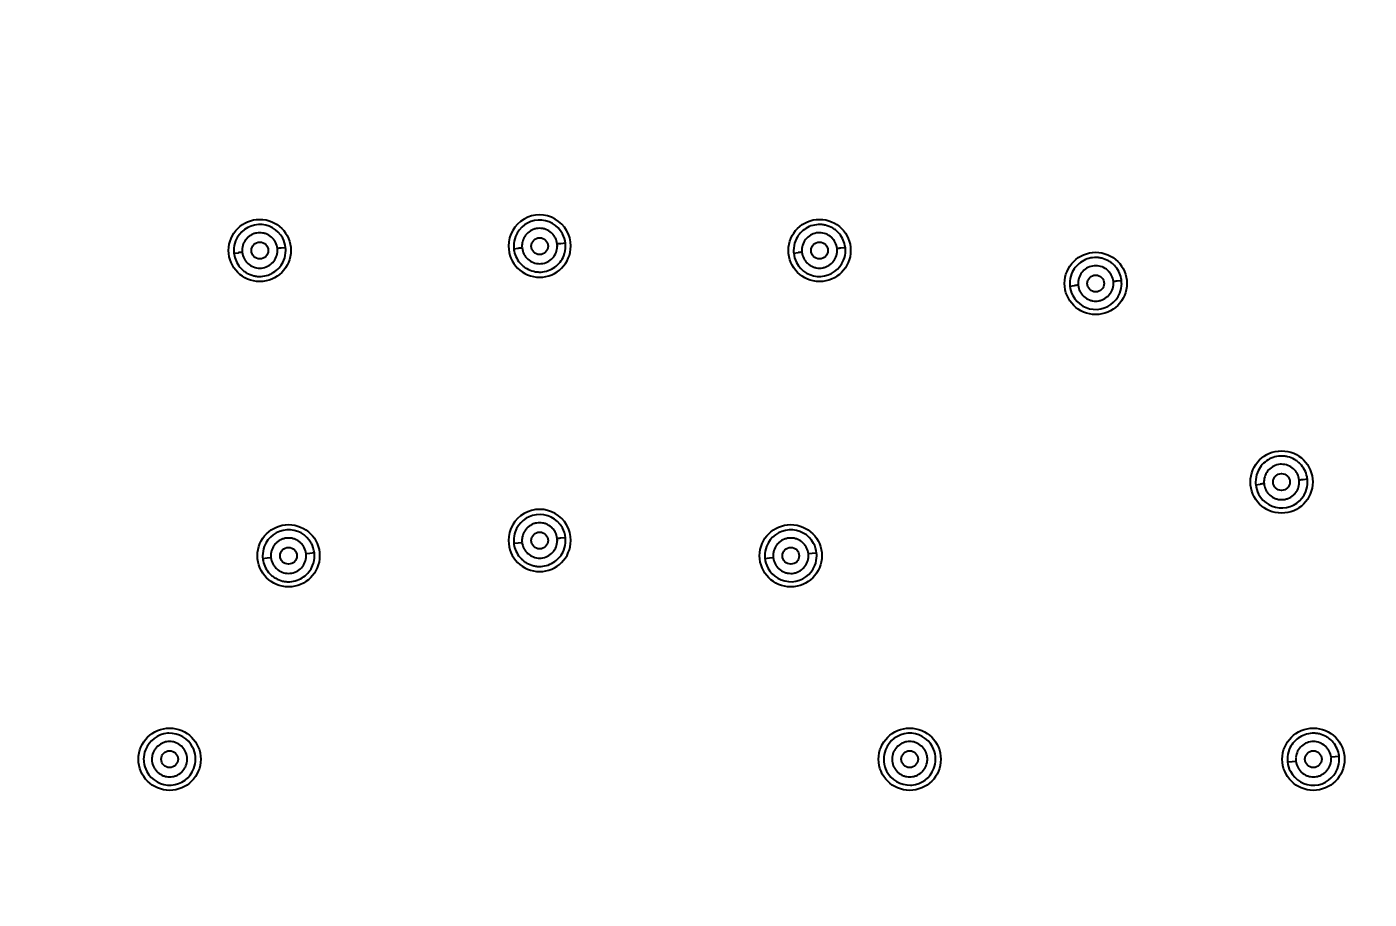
# Model space of a CAD drawing. Header units: inches. Extents: x 440 to 1212, y -520 to 27.
# Drawn here: x 618.9 to 698.5, y -356.3 to -304.6 of the extents above; entities that cross this region are included whole.
import ezdxf

# ---------------------------------------------------------------- set-up
doc = ezdxf.new("R2010")
doc.units = ezdxf.units.IN
doc.header["$LTSCALE"] = 1.21
doc.header["$MEASUREMENT"] = 0
doc.header["$PDMODE"] = 3
doc.header["$PDSIZE"] = 0.3125
doc.layers.get('0').update_dxf_attribs({"linetype": 'CONTINUOUS'})
doc.layers.get('Defpoints').update_dxf_attribs({"linetype": 'CONTINUOUS'})
doc.layers.add('DIM', color=2, linetype='CONTINUOUS')
doc.styles.get("Standard").update_dxf_attribs({"font": 'txt', "width": 0.8})
doc.dimstyles.new('사본 ISO-25', dxfattribs={"dimtxt": 4, "dimasz": 4, "dimexe": 1.25, "dimexo": 0.625, "dimgap": 1, "dimtad": 1, "dimtoh": 1, "dimdec": 1, "dimdsep": 46, "dimtxsty": 'Standard', "dimcen": 2.5, "dimclrd": 3, "dimclre": 3, "dimclrt": 4, "dimadec": 0, "dimazin": 0, "dimtfac": 1, "dimtdec": 1, "dimtmove": 0, "dimatfit": 3, "dimfxl": 1, "dimtfillclr": 4, "dimarcsym": 0})

# ---------------------------------------------------------------- blocks, each defined once
blk = doc.blocks.new('*D0')
at = {"layer": 'Defpoints', "color": 0, "transparency": 16777216}
for p in [(782.723, -176.327), (515.861, -348.016), (782.723, -348.015)]:
    blk.add_point(p, dxfattribs=at)
at = {"layer": 'DIM', "color": 3, "lineweight": -2, "transparency": 16777216}
for p, q in [((515.861, -347.391), (515.861, -175.078)), ((782.723, -347.39), (782.723, -175.077)), ((523.861, -176.328), (774.723, -176.327))]:
    blk.add_line(p, q, dxfattribs=at)
at = {"layer": 'DIM', "color": 3, "transparency": 16777216}
for points in [[(523.861, -174.994), (523.861, -177.661), (515.861, -176.328)], [(774.723, -174.994), (774.723, -177.661), (782.723, -176.327)]]:
    blk.add_solid(points, dxfattribs=at)
at = {"layer": 'DIM', "color": 4, "transparency": 16777216, "insert": (649.292, -171.328), "char_height": 8, "attachment_point": 5, "rotation": 0.00008}
blk.add_mtext('267.5', dxfattribs=at)
blk = doc.blocks.new('*D2')
at = {"layer": 'Defpoints', "color": 0, "transparency": 16777216}
for p in [(649.293, -249.516), (649.281, -446.516), (856.08, -446.529)]:
    blk.add_point(p, dxfattribs=at)
at = {"layer": 'DIM', "color": 3, "lineweight": -2, "transparency": 16777216}
for p, q in [((649.918, -249.516), (857.343, -249.529)), ((856.092, -257.529), (856.081, -438.529)), ((649.906, -446.516), (857.33, -446.529))]:
    blk.add_line(p, q, dxfattribs=at)
at = {"layer": 'DIM', "color": 3, "transparency": 16777216}
for points in [[(854.759, -257.529), (857.426, -257.529), (856.093, -249.529)], [(854.747, -438.529), (857.414, -438.529), (856.08, -446.529)]]:
    blk.add_solid(points, dxfattribs=at)
at = {"layer": 'DIM', "color": 4, "transparency": 16777216, "insert": (851.086, -348.029), "char_height": 8, "attachment_point": 5, "rotation": 89.99638}
blk.add_mtext('197', dxfattribs=at)

msp = doc.modelspace()

# ---------------------------------------------------------------- linework, layer by layer
at = {"color": 7, "linetype": 'Continuous'}
for p, q in [((634.217, -317.668), (633.95, -317.693)), ((647.761, -317.739), (648.024, -317.707)), ((650.825, -317.406), (650.559, -317.431)), ((667.434, -317.677), (667.172, -317.701)), ((631.153, -318.001), (631.415, -317.969)), ((664.368, -317.992), (664.636, -317.961)), ((680.757, -319.95), (681.025, -319.919)), ((683.823, -319.634), (683.561, -319.658)), ((691.786, -331.73), (692.055, -331.7)), ((694.852, -331.41), (694.591, -331.436)), ((647.761, -335.204), (648.028, -335.174)), ((648.028, -335.174), (648.249, -335.15)), ((650.826, -334.876), (650.56, -334.903)), ((632.859, -336.109), (633.125, -336.079)), ((633.125, -336.079), (633.347, -336.055)), ((635.657, -335.808), (635.435, -335.832)), ((635.924, -335.781), (635.657, -335.808)), ((662.662, -336.106), (662.93, -336.076)), ((662.93, -336.076), (663.152, -336.053)), ((665.462, -335.811), (665.24, -335.834)), ((665.727, -335.785), (665.462, -335.811)), ((696.738, -347.853), (696.253, -347.905)), ((693.672, -348.178), (693.942, -348.15)), ((693.942, -348.15), (694.165, -348.126))]:
    msp.add_line(p, q, dxfattribs=at)
for centre, radius in [((632.685, -317.834), 1.847), ((665.902, -317.834), 1.847), ((632.686, -317.837), 0.499), ((649.293, -317.575), 0.499), ((665.901, -317.837), 0.499), ((682.29, -319.791), 1.847), ((682.289, -319.794), 0.499), ((693.32, -331.57), 1.847), ((693.318, -331.571), 0.499), ((634.392, -335.945), 1.847), ((649.293, -335.041), 0.499), ((664.195, -335.945), 1.847), ((634.392, -335.946), 0.499), ((664.194, -335.946), 0.499), ((627.335, -348.016), 1.847), ((671.252, -348.016), 1.847), ((695.206, -348.016), 1.847), ((627.336, -348.016), 0.499), ((671.25, -348.016), 0.499), ((695.203, -348.016), 0.499)]:
    msp.add_circle(centre, radius, dxfattribs=at)
for centre, radius, start, end in [((649.293, -317.572), 1.847, 359.93429, 180.09908), ((649.293, -317.573), 1.541, 27.97096, 158.33774), ((632.685, -317.836), 1.541, 27.97597, 158.33716), ((649.303, -317.575), 1.55, 158.40707, 180.00209), ((649.284, -317.576), 1.55, 6.30671, 27.90159), ((632.695, -317.837), 1.551, 158.40661, 180.00061), ((632.688, -317.831), 1.054, 174.15627, 186.19094), ((638.668, -363.086), 45.637, 95.93369, 96.21419), ((632.68, -317.831), 1.054, 354.15636, 6.19052), ((632.676, -317.838), 1.55, 6.31272, 27.90674), ((632.726, -317.831), 1.5, 4.08246, 6.24413), ((632.705, -317.832), 1.521, 359.81411, 4.07798), ((649.293, -317.572), 1.847, 180.10142, 359.93196), ((649.266, -317.577), 1.514, 179.91681, 184.06268), ((649.241, -317.579), 1.489, 184.06782, 186.17524), ((653.027, -361.679), 44.255, 96.1973, 96.49166), ((649.297, -317.568), 1.054, 174.16292, 186.1886), ((655.13, -361.438), 44.243, 95.93007, 96.2187), ((649.289, -317.568), 1.054, 354.16299, 6.18815), ((649.275, -317.568), 1.559, 338.32368, 359.74628), ((649.334, -317.569), 1.5, 4.0781, 6.23804), ((649.313, -317.57), 1.521, 359.81304, 4.07362), ((665.919, -317.841), 1.559, 158.40497, 179.88136), ((665.906, -317.831), 1.054, 173.81659, 185.84458), ((665.899, -317.831), 1.054, 353.8165, 5.84496), ((671.675, -363.686), 46.206, 95.59224, 95.87294), ((665.953, -317.83), 1.489, 3.8353, 5.89214), ((665.929, -317.832), 1.513, 359.78298, 3.83036), ((632.658, -317.84), 1.514, 179.91549, 184.06436), ((632.634, -317.841), 1.489, 184.06951, 186.17845), ((636.373, -361.495), 43.807, 96.20216, 96.49878), ((632.667, -317.83), 1.559, 338.325, 359.74723), ((665.879, -317.839), 1.519, 179.95294, 183.85561), ((665.86, -317.84), 1.499, 183.8595, 185.83615), ((665.911, -317.833), 1.551, 185.90624, 207.53133), ((665.901, -317.835), 1.541, 207.60349, 338.16562), ((669.473, -363.04), 45.337, 95.84214, 96.12502), ((665.891, -317.834), 1.551, 338.23811, 359.86385), ((682.308, -319.798), 1.559, 158.40146, 179.87452), ((682.268, -319.796), 1.519, 179.94597, 183.8717), ((682.248, -319.797), 1.499, 183.87562, 185.86411), ((682.299, -319.79), 1.551, 185.93379, 207.55613), ((686.333, -369.489), 49.853, 95.85403, 96.11189), ((682.296, -319.788), 1.054, 173.83274, 185.86658), ((682.289, -319.788), 1.054, 353.83265, 5.86692), ((688.788, -372.498), 53.098, 95.64855, 95.89223), ((682.28, -319.791), 1.551, 338.24703, 359.87041), ((682.342, -319.787), 1.489, 3.84922, 5.90978), ((682.317, -319.789), 1.513, 359.78959, 3.84427), ((682.29, -319.792), 1.541, 207.62799, 338.17458), ((693.337, -331.575), 1.559, 158.38697, 179.8474), ((693.292, -331.574), 1.513, 179.91197, 185.9391), ((693.328, -331.568), 1.551, 186.02127, 207.63643), ((693.319, -331.57), 1.541, 207.70757, 338.20942), ((701.34, -418.984), 87.776, 95.92549, 96.07217), ((693.327, -331.568), 1.054, 173.89972, 185.93898), ((705.343, -436.558), 105.671, 95.83986, 95.96211), ((693.319, -331.568), 1.054, 353.89963, 5.93926), ((693.309, -331.568), 1.551, 338.28133, 359.89749), ((693.354, -331.566), 1.506, 359.80794, 5.95423), ((649.293, -335.04), 1.847, 359.96522, 180.04144), ((649.293, -335.04), 1.541, 97.93745, 160.3447), ((649.293, -335.041), 1.542, 29.08544, 97.92825), ((634.392, -335.946), 1.541, 28.6233, 159.03856), ((649.3, -335.041), 1.548, 160.39586, 179.9824), ((649.286, -335.043), 1.549, 6.17854, 29.01686), ((664.195, -335.946), 1.541, 28.48863, 159.07441), ((634.383, -335.948), 1.551, 6.1928, 28.54287), ((649.293, -335.04), 1.847, 180.04402, 359.96264), ((649.294, -335.04), 1.542, 180.03306, 186.0936), ((649.297, -335.039), 1.054, 174.00202, 186.02293), ((661.357, -437.844), 103.505, 95.9878, 96.11172), ((649.289, -335.038), 1.054, 354.06391, 6.0861), ((649.275, -335.035), 1.559, 338.34777, 359.78519), ((649.32, -335.037), 1.514, 359.847, 6.105), ((664.185, -335.948), 1.551, 6.04887, 28.41016), ((634.4, -335.947), 1.549, 159.10027, 179.97342), ((634.391, -335.946), 1.54, 180.0272, 182.8792), ((634.394, -335.945), 1.543, 182.88157, 184.77741), ((634.396, -335.945), 1.545, 184.7783, 186.09347), ((634.395, -335.944), 1.054, 173.99876, 186.02293), ((634.387, -335.944), 1.054, 354.05574, 6.08579), ((634.374, -335.94), 1.559, 338.34969, 359.78714), ((634.419, -335.942), 1.514, 359.84908, 6.10737), ((664.203, -335.947), 1.549, 159.13911, 179.97365), ((664.196, -335.945), 1.543, 180.03367, 185.35865), ((664.205, -335.942), 1.552, 185.43595, 207.63405), ((664.201, -335.944), 1.055, 173.86535, 185.88285), ((664.192, -335.944), 1.054, 353.91948, 5.94733), ((664.185, -335.944), 1.551, 338.28873, 359.90486), ((664.23, -335.941), 1.506, 359.8146, 5.9614), ((664.195, -335.945), 1.541, 207.71446, 338.2171), ((627.336, -348.016), 1.541, 94.6964, 158.67003), ((627.336, -348.033), 1.559, 91.56271, 94.66827), ((627.335, -348.016), 1.541, 27.42896, 91.5488), ((671.251, -348.016), 1.541, 28.55159, 158.98632), ((671.242, -348.019), 1.551, 6.11088, 28.47172), ((627.344, -348.017), 1.55, 158.7355, 179.94312), ((627.33, -348.016), 1.536, 179.99794, 186.05856), ((627.338, -348.016), 1.055, 173.95903, 185.99142), ((627.33, -348.015), 1.053, 353.94975, 5.99808), ((627.327, -348.018), 1.55, 6.1083, 27.36285), ((627.327, -348.014), 1.549, 339.03765, 359.94668), ((627.335, -348.016), 1.542, 0.00318, 6.0485), ((671.259, -348.017), 1.549, 159.04909, 179.94681), ((671.252, -348.016), 1.542, 180.00318, 186.0485), ((671.257, -348.016), 1.053, 173.94979, 185.99812), ((671.248, -348.015), 1.055, 353.95907, 5.99147), ((671.242, -348.014), 1.55, 338.72494, 359.94304), ((671.256, -348.016), 1.536, 359.99804, 6.0585), ((695.223, -348.021), 1.559, 158.36584, 179.81312), ((695.203, -348.016), 1.54, 180.00064, 186.06533), ((695.213, -348.016), 1.054, 173.96613, 186.02723), ((695.205, -348.016), 1.054, 353.96605, 6.02748), ((695.195, -348.014), 1.551, 338.3246, 359.93216), ((695.203, -348.016), 1.543, 0, 6.04084), ((627.345, -348.013), 1.551, 186.11091, 208.4717), ((627.335, -348.016), 1.541, 208.5486, 338.97471), ((671.259, -348.013), 1.55, 186.10826, 207.35699), ((671.251, -348.015), 1.541, 207.42303, 271.52514), ((671.251, -348.016), 1.541, 274.65378, 338.65938), ((695.214, -348.013), 1.551, 186.12649, 207.73366), ((695.205, -348.016), 1.541, 207.80405, 338.25345), ((671.25, -347.998), 1.559, 271.53914, 274.62539)]:
    msp.add_arc(centre, radius, start, end, dxfattribs=at)
for points, knots in [([(521.199, -324.071), (521.431, -322.344), (521.821, -319.759), (522.42, -316.327), (522.907, -313.76), (523.429, -311.2), (524.176, -307.794), (525.019, -304.406), (525.987, -301.046), (526.786, -298.538), (527.655, -296.048), (528.596, -293.583), (529.613, -291.153), (531.072, -287.97), (532.699, -284.87), (534.525, -281.884), (535.999, -279.7), (537.577, -277.579), (539.262, -275.546), (541.058, -273.627), (542.955, -271.827), (544.939, -270.135), (547.006, -268.539), (549.163, -267.049), (551.41, -265.674), (553.731, -264.419), (556.9, -262.914), (560.984, -261.334), (566.018, -259.844), (571.138, -258.665), (576.31, -257.74), (581.503, -257.013), (585.834, -256.523), (589.298, -256.172), (591.897, -255.92), (594.497, -255.679), (597.965, -255.373), (602.303, -255.018), (607.512, -254.637), (612.724, -254.3), (619.677, -253.911), (628.378, -253.536), (638.831, -253.266), (645.805, -253.206), (649.293, -253.206)], [0, 0, 0, 0, 0.031186, 0.04677, 0.062352, 0.077936, 0.093525, 0.124742, 0.140395, 0.156097, 0.171838, 0.187582, 0.2033, 0.218978, 0.250232, 0.265879, 0.281585, 0.297375, 0.313151, 0.328818, 0.344386, 0.35992, 0.375472, 0.391088, 0.40681, 0.422578, 0.438298, 0.469564, 0.500817, 0.532169, 0.563546, 0.594814, 0.625979, 0.641549, 0.657121, 0.672696, 0.688273, 0.719429, 0.750582, 0.781734, 0.812887, 0.875209, 0.937572, 1, 1, 1, 1]), ([(633.728, -317.717), (633.711, -317.591), (633.657, -317.402), (633.52, -317.185), (633.344, -316.997), (633.12, -316.861), (632.873, -316.792), (632.681, -316.775), (632.488, -316.793), (632.242, -316.864), (632.018, -317.002), (631.844, -317.19), (631.708, -317.408), (631.655, -317.597), (631.64, -317.723)], [0, 0, 0, 0, 0.124758, 0.187341, 0.249999, 0.374798, 0.437415, 0.500068, 0.562712, 0.625311, 0.750089, 0.812723, 0.875299, 1, 1, 1, 1]), ([(650.337, -317.455), (650.32, -317.328), (650.266, -317.14), (650.129, -316.922), (649.954, -316.735), (649.729, -316.599), (649.482, -316.53), (649.29, -316.513), (649.097, -316.531), (648.851, -316.602), (648.628, -316.739), (648.454, -316.928), (648.318, -317.146), (648.264, -317.335), (648.249, -317.461)], [0, 0, 0, 0, 0.124759, 0.187342, 0.250001, 0.374802, 0.43742, 0.500072, 0.562717, 0.625316, 0.750092, 0.812725, 0.8753, 1, 1, 1, 1]), ([(667.265, -317.121), (667.198, -316.992), (667.068, -316.811), (666.851, -316.615), (666.607, -316.453), (666.331, -316.345), (666.042, -316.297), (665.75, -316.289), (665.387, -316.362), (664.993, -316.566), (664.671, -316.872), (664.523, -317.131), (664.47, -317.267)], [0, 0, 0, 0, 0.1247, 0.187112, 0.249609, 0.374612, 0.437248, 0.499761, 0.624286, 0.74915, 0.874665, 1, 1, 1, 1]), ([(666.947, -317.723), (666.931, -317.597), (666.878, -317.408), (666.742, -317.19), (666.568, -317.001), (666.29, -316.83), (665.906, -316.757), (665.521, -316.827), (665.187, -317.031), (664.947, -317.34), (664.875, -317.591), (664.859, -317.717)], [0, 0, 0, 0, 0.124946, 0.187642, 0.2504, 0.375393, 0.500339, 0.625249, 0.750231, 0.875092, 1, 1, 1, 1]), ([(647.761, -317.739), (647.766, -317.788), (647.797, -317.979), (647.864, -318.165), (647.932, -318.294)], [0, 0, 0, 0, 0.251313, 1, 1, 1, 1]), ([(648.25, -317.682), (648.266, -317.808), (648.321, -317.997), (648.458, -318.214), (648.633, -318.402), (648.912, -318.571), (649.297, -318.642), (649.681, -318.569), (650.014, -318.364), (650.252, -318.053), (650.322, -317.802), (650.338, -317.676)], [0, 0, 0, 0, 0.124945, 0.18764, 0.250397, 0.375389, 0.500334, 0.625245, 0.750229, 0.875091, 1, 1, 1, 1]), ([(667.434, -317.677), (667.429, -317.629), (667.4, -317.436), (667.333, -317.25), (667.265, -317.121)], [0, 0, 0, 0, 0.251356, 1, 1, 1, 1]), ([(631.153, -318.001), (631.158, -318.05), (631.189, -318.242), (631.256, -318.428), (631.324, -318.556)], [0, 0, 0, 0, 0.251314, 1, 1, 1, 1]), ([(631.324, -318.556), (631.392, -318.684), (631.522, -318.864), (631.739, -319.059), (631.983, -319.219), (632.259, -319.327), (632.547, -319.374), (632.839, -319.382), (633.2, -319.309), (633.593, -319.105), (633.915, -318.8), (634.062, -318.542), (634.116, -318.406)], [0, 0, 0, 0, 0.12467, 0.187075, 0.249569, 0.374587, 0.437238, 0.499768, 0.624315, 0.749185, 0.874682, 1, 1, 1, 1]), ([(631.64, -317.944), (631.657, -318.071), (631.711, -318.259), (631.848, -318.476), (632.024, -318.664), (632.303, -318.834), (632.687, -318.904), (633.072, -318.831), (633.404, -318.626), (633.642, -318.316), (633.713, -318.064), (633.728, -317.938)], [0, 0, 0, 0, 0.124944, 0.187638, 0.250395, 0.375385, 0.50033, 0.625241, 0.750226, 0.87509, 1, 1, 1, 1]), ([(647.932, -318.294), (648, -318.422), (648.13, -318.602), (648.347, -318.797), (648.591, -318.957), (648.867, -319.065), (649.155, -319.112), (649.447, -319.119), (649.808, -319.047), (650.201, -318.843), (650.523, -318.538), (650.67, -318.28), (650.724, -318.144)], [0, 0, 0, 0, 0.124687, 0.187099, 0.2496, 0.374627, 0.43728, 0.499812, 0.624355, 0.749216, 0.8747, 1, 1, 1, 1]), ([(664.858, -317.938), (664.874, -318.064), (664.927, -318.253), (665.063, -318.472), (665.237, -318.66), (665.461, -318.797), (665.707, -318.868), (665.9, -318.886), (666.092, -318.869), (666.339, -318.8), (666.563, -318.664), (666.738, -318.476), (666.876, -318.259), (666.93, -318.071), (666.946, -317.944)], [0, 0, 0, 0, 0.12476, 0.187344, 0.250004, 0.374806, 0.437424, 0.500076, 0.562721, 0.625319, 0.750094, 0.812726, 0.875301, 1, 1, 1, 1]), ([(683.653, -319.077), (683.586, -318.948), (683.456, -318.768), (683.239, -318.572), (682.995, -318.41), (682.719, -318.302), (682.43, -318.254), (682.138, -318.246), (681.775, -318.319), (681.382, -318.523), (681.059, -318.829), (680.912, -319.088), (680.858, -319.224)], [0, 0, 0, 0, 0.124685, 0.187091, 0.249583, 0.37458, 0.437214, 0.499727, 0.624255, 0.749126, 0.874651, 1, 1, 1, 1]), ([(683.337, -319.68), (683.321, -319.554), (683.267, -319.365), (683.132, -319.147), (682.957, -318.958), (682.679, -318.787), (682.295, -318.715), (681.91, -318.785), (681.577, -318.988), (681.337, -319.298), (681.265, -319.548), (681.249, -319.675)], [0, 0, 0, 0, 0.124948, 0.187645, 0.250404, 0.375397, 0.500342, 0.625251, 0.750231, 0.875091, 1, 1, 1, 1]), ([(683.823, -319.634), (683.818, -319.585), (683.788, -319.393), (683.721, -319.206), (683.653, -319.077)], [0, 0, 0, 0, 0.251352, 1, 1, 1, 1]), ([(681.248, -319.896), (681.264, -320.022), (681.317, -320.211), (681.453, -320.429), (681.627, -320.618), (681.851, -320.755), (682.098, -320.826), (682.29, -320.844), (682.482, -320.827), (682.729, -320.757), (682.953, -320.621), (683.128, -320.433), (683.266, -320.216), (683.32, -320.028), (683.336, -319.901)], [0, 0, 0, 0, 0.124761, 0.187346, 0.250007, 0.37481, 0.437428, 0.50008, 0.562724, 0.625321, 0.750094, 0.812726, 0.875301, 1, 1, 1, 1]), ([(694.682, -330.854), (694.615, -330.725), (694.485, -330.545), (694.268, -330.349), (694.024, -330.188), (693.748, -330.08), (693.459, -330.031), (693.167, -330.024), (692.805, -330.096), (692.411, -330.301), (692.089, -330.606), (691.942, -330.865), (691.888, -331.001)], [0, 0, 0, 0, 0.124667, 0.187067, 0.249554, 0.374547, 0.437183, 0.499698, 0.624231, 0.749109, 0.87464, 1, 1, 1, 1]), ([(694.367, -331.459), (694.351, -331.332), (694.297, -331.144), (694.161, -330.926), (693.987, -330.737), (693.708, -330.566), (693.324, -330.494), (692.94, -330.565), (692.606, -330.769), (692.367, -331.079), (692.295, -331.329), (692.279, -331.456)], [0, 0, 0, 0, 0.12495, 0.187647, 0.250406, 0.375398, 0.500341, 0.625247, 0.750227, 0.875089, 1, 1, 1, 1]), ([(694.852, -331.41), (694.847, -331.361), (694.817, -331.169), (694.75, -330.983), (694.682, -330.854)], [0, 0, 0, 0, 0.251343, 1, 1, 1, 1]), ([(692.279, -331.677), (692.295, -331.803), (692.348, -331.992), (692.484, -332.21), (692.659, -332.398), (692.882, -332.535), (693.129, -332.606), (693.322, -332.623), (693.514, -332.606), (693.761, -332.537), (693.985, -332.4), (694.16, -332.212), (694.297, -331.995), (694.351, -331.806), (694.367, -331.68)], [0, 0, 0, 0, 0.124763, 0.187349, 0.250009, 0.374811, 0.437427, 0.500078, 0.562721, 0.625318, 0.75009, 0.812723, 0.875298, 1, 1, 1, 1]), ([(650.337, -334.926), (650.32, -334.8), (650.266, -334.611), (650.13, -334.394), (649.955, -334.206), (649.731, -334.069), (649.484, -334), (649.292, -333.983), (649.1, -334), (648.853, -334.07), (648.629, -334.208), (648.455, -334.396), (648.319, -334.614), (648.265, -334.802), (648.249, -334.929)], [0, 0, 0, 0, 0.124781, 0.187348, 0.25001, 0.374819, 0.437424, 0.500067, 0.562705, 0.625297, 0.750074, 0.812714, 0.875278, 1, 1, 1, 1]), ([(635.435, -335.832), (635.417, -335.706), (635.364, -335.517), (635.228, -335.299), (635.053, -335.111), (634.829, -334.975), (634.582, -334.905), (634.389, -334.888), (634.197, -334.906), (633.95, -334.976), (633.727, -335.113), (633.552, -335.301), (633.416, -335.519), (633.363, -335.708), (633.347, -335.834)], [0, 0, 0, 0, 0.124781, 0.187348, 0.250009, 0.374818, 0.437423, 0.500065, 0.562703, 0.625295, 0.750072, 0.812713, 0.875277, 1, 1, 1, 1]), ([(647.761, -335.204), (647.766, -335.252), (647.796, -335.444), (647.863, -335.63), (647.931, -335.759)], [0, 0, 0, 0, 0.251327, 1, 1, 1, 1]), ([(648.249, -335.15), (648.266, -335.276), (648.32, -335.465), (648.456, -335.682), (648.631, -335.87), (648.91, -336.041), (649.295, -336.112), (649.679, -336.04), (650.012, -335.835), (650.251, -335.525), (650.322, -335.274), (650.337, -335.147)], [0, 0, 0, 0, 0.124947, 0.187642, 0.2504, 0.37539, 0.500334, 0.625243, 0.750225, 0.875089, 1, 1, 1, 1]), ([(665.24, -335.834), (665.223, -335.708), (665.17, -335.519), (665.034, -335.301), (664.86, -335.113), (664.636, -334.976), (664.389, -334.906), (664.197, -334.888), (664.005, -334.905), (663.758, -334.975), (663.534, -335.111), (663.359, -335.299), (663.222, -335.517), (663.169, -335.705), (663.152, -335.832)], [0, 0, 0, 0, 0.124773, 0.187349, 0.250011, 0.374813, 0.437419, 0.50006, 0.562697, 0.625288, 0.750067, 0.812709, 0.875271, 1, 1, 1, 1]), ([(632.859, -336.109), (632.865, -336.158), (632.895, -336.35), (632.962, -336.536), (633.03, -336.664)], [0, 0, 0, 0, 0.251327, 1, 1, 1, 1]), ([(633.347, -336.055), (633.363, -336.181), (633.417, -336.37), (633.554, -336.588), (633.729, -336.776), (634.007, -336.946), (634.392, -337.017), (634.776, -336.945), (635.109, -336.741), (635.348, -336.43), (635.419, -336.179), (635.435, -336.053)], [0, 0, 0, 0, 0.124947, 0.187642, 0.250399, 0.375389, 0.500332, 0.625241, 0.750224, 0.875088, 1, 1, 1, 1]), ([(647.931, -335.759), (647.999, -335.888), (648.129, -336.068), (648.346, -336.263), (648.59, -336.424), (648.866, -336.531), (649.154, -336.579), (649.446, -336.586), (649.808, -336.514), (650.201, -336.31), (650.523, -336.005), (650.67, -335.746), (650.724, -335.61)], [0, 0, 0, 0, 0.124696, 0.187111, 0.249612, 0.374632, 0.437281, 0.499806, 0.624342, 0.749202, 0.874692, 1, 1, 1, 1]), ([(663.152, -336.053), (663.168, -336.179), (663.221, -336.368), (663.357, -336.586), (663.532, -336.774), (663.755, -336.911), (664.002, -336.981), (664.195, -336.999), (664.387, -336.982), (664.634, -336.912), (664.858, -336.776), (665.033, -336.588), (665.17, -336.37), (665.224, -336.182), (665.24, -336.055)], [0, 0, 0, 0, 0.124762, 0.187345, 0.250005, 0.374805, 0.437421, 0.500073, 0.562716, 0.625314, 0.750089, 0.812722, 0.875298, 1, 1, 1, 1]), ([(633.03, -336.664), (633.098, -336.793), (633.227, -336.973), (633.445, -337.168), (633.688, -337.329), (633.964, -337.437), (634.253, -337.485), (634.545, -337.492), (634.907, -337.419), (635.3, -337.215), (635.622, -336.91), (635.769, -336.652), (635.823, -336.516)], [0, 0, 0, 0, 0.124681, 0.187089, 0.249584, 0.374597, 0.437243, 0.499767, 0.624306, 0.749174, 0.874676, 1, 1, 1, 1]), ([(696.567, -347.298), (696.5, -347.169), (696.37, -346.989), (696.153, -346.794), (695.909, -346.633), (695.633, -346.525), (695.345, -346.477), (695.053, -346.469), (694.69, -346.542), (694.297, -346.746), (693.975, -347.051), (693.828, -347.31), (693.774, -347.446)], [0, 0, 0, 0, 0.124656, 0.187052, 0.249537, 0.374531, 0.437169, 0.499687, 0.624227, 0.749109, 0.874639, 1, 1, 1, 1]), ([(628.378, -347.905), (628.361, -347.779), (628.307, -347.59), (628.171, -347.372), (627.997, -347.184), (627.773, -347.048), (627.526, -346.978), (627.333, -346.96), (627.141, -346.978), (626.894, -347.048), (626.671, -347.184), (626.496, -347.372), (626.359, -347.59), (626.306, -347.779), (626.29, -347.905)], [0, 0, 0, 0, 0.124781, 0.187349, 0.250011, 0.374819, 0.437424, 0.500066, 0.562704, 0.625295, 0.750072, 0.812712, 0.875277, 1, 1, 1, 1]), ([(672.297, -347.905), (672.28, -347.779), (672.227, -347.59), (672.091, -347.372), (671.916, -347.184), (671.692, -347.048), (671.445, -346.978), (671.253, -346.96), (671.061, -346.978), (670.814, -347.047), (670.59, -347.184), (670.415, -347.372), (670.279, -347.59), (670.225, -347.779), (670.209, -347.905)], [0, 0, 0, 0, 0.124774, 0.187349, 0.250011, 0.374812, 0.437417, 0.500058, 0.562695, 0.625285, 0.750066, 0.812708, 0.875269, 1, 1, 1, 1]), ([(696.253, -347.905), (696.237, -347.779), (696.183, -347.59), (696.047, -347.372), (695.872, -347.184), (695.593, -347.014), (695.209, -346.942), (694.824, -347.014), (694.491, -347.218), (694.252, -347.527), (694.181, -347.778), (694.165, -347.905)], [0, 0, 0, 0, 0.124949, 0.187646, 0.250403, 0.375393, 0.500334, 0.625241, 0.750222, 0.875086, 1, 1, 1, 1]), ([(649.293, -442.835), (647.297, -442.833), (643.304, -442.81), (637.315, -442.719), (631.328, -442.574), (625.342, -442.364), (619.359, -442.095), (613.378, -441.773), (607.401, -441.39), (601.429, -440.947), (595.46, -440.447), (589.497, -439.889), (583.54, -439.266), (577.599, -438.498), (571.693, -437.494), (565.85, -436.162), (560.115, -434.414), (554.564, -432.134), (549.325, -429.204), (545.289, -426.245), (542.298, -423.596), (540.181, -421.475), (538.202, -419.224), (535.754, -416.067), (533.584, -412.705), (531.667, -409.202), (529.905, -405.618), (528.362, -401.93), (527.011, -398.173), (526.088, -395.323), (525.246, -392.449), (524.479, -389.554), (523.784, -386.641), (522.941, -382.738), (522.219, -378.81), (521.599, -374.865), (521.184, -371.9), (520.81, -368.928), (520.538, -366.448), (520.342, -364.461), (520.207, -362.97), (520.084, -361.477), (519.973, -359.984), (519.876, -358.49), (519.794, -356.995), (519.731, -355.749), (519.687, -354.752), (519.652, -353.754), (519.619, -352.507), (519.587, -351.259), (519.567, -350.261), (519.555, -349.263), (519.553, -348.515), (519.551, -348.015)], [0, 0, 0, 0, 0.03125, 0.062501, 0.093751, 0.125001, 0.156252, 0.187502, 0.218752, 0.250003, 0.281253, 0.312503, 0.343754, 0.375004, 0.406255, 0.437504, 0.468754, 0.500001, 0.531246, 0.562489, 0.578118, 0.593747, 0.609375, 0.625003, 0.656247, 0.671874, 0.6875, 0.718747, 0.734372, 0.749998, 0.765624, 0.781249, 0.796874, 0.8125, 0.843749, 0.859374, 0.874999, 0.890624, 0.906249, 0.914062, 0.921874, 0.929687, 0.937499, 0.945312, 0.953124, 0.960937, 0.964843, 0.96875, 0.976562, 0.984375, 0.988281, 0.992187, 1, 1, 1, 1]), ([(649.293, -444.399), (653.338, -444.399), (661.427, -444.317), (673.557, -443.952), (683.657, -443.448), (691.73, -442.928), (697.781, -442.479), (703.827, -441.973), (709.867, -441.399), (715.9, -440.754), (721.915, -439.957), (727.894, -438.908), (732.819, -437.748), (736.699, -436.603), (739.572, -435.623), (742.395, -434.508), (745.155, -433.243), (747.835, -431.817), (751.286, -429.703), (755.352, -426.677), (759.75, -422.48), (762.971, -418.567), (765.262, -415.231), (766.846, -412.642), (768.303, -409.98), (769.642, -407.256), (770.87, -404.482), (772.373, -400.725), (774.663, -394.024), (776.629, -386.162), (778.092, -378.207), (778.832, -373.204), (779.333, -369.19), (779.776, -365.169), (780.384, -358.117), (780.606, -352.048), (780.609, -348.003)], [0, 0, 0, 0, 0.062501, 0.125002, 0.187503, 0.218754, 0.250005, 0.281256, 0.312507, 0.343757, 0.375008, 0.406259, 0.437508, 0.453135, 0.468763, 0.484391, 0.50002, 0.515648, 0.531277, 0.562518, 0.59376, 0.625003, 0.64063, 0.656258, 0.671886, 0.687513, 0.70314, 0.718767, 0.750017, 0.812499, 0.84375, 0.875002, 0.890628, 0.906254, 0.937505, 1, 1, 1, 1]), ([(649.293, -443.913), (653.298, -443.913), (661.305, -443.834), (673.308, -443.478), (685.299, -442.888), (697.278, -442.062), (709.25, -441.003), (719.228, -439.911), (727.165, -438.561), (733.079, -437.21), (738.897, -435.434), (743.598, -433.497), (747.206, -431.619), (749.832, -430.041), (752.362, -428.299), (754.779, -426.409), (757.065, -424.383), (759.933, -421.503), (762.531, -418.357), (764.839, -414.994), (766.434, -412.385), (767.896, -409.715), (769.675, -406.093), (771.622, -401.443), (773.572, -395.72), (775.195, -389.895), (776.976, -382.04), (778.594, -372.103), (779.837, -360.091), (780.127, -352.041), (780.13, -348.016)], [0, 0, 0, 0, 0.062128, 0.124218, 0.18629, 0.248364, 0.310482, 0.372757, 0.404, 0.435341, 0.466804, 0.498285, 0.514047, 0.529871, 0.54578, 0.561669, 0.57744, 0.593152, 0.624684, 0.640555, 0.656396, 0.672114, 0.687753, 0.718989, 0.75024, 0.781498, 0.812747, 0.875153, 0.937558, 1, 1, 1, 1]), ([(696.738, -347.853), (696.732, -347.805), (696.702, -347.613), (696.635, -347.426), (696.567, -347.298)], [0, 0, 0, 0, 0.251334, 1, 1, 1, 1]), ([(626.289, -348.126), (626.306, -348.252), (626.36, -348.441), (626.496, -348.659), (626.671, -348.847), (626.894, -348.984), (627.141, -349.054), (627.334, -349.071), (627.526, -349.054), (627.773, -348.984), (627.996, -348.847), (628.171, -348.659), (628.308, -348.442), (628.361, -348.253), (628.377, -348.126)], [0, 0, 0, 0, 0.124774, 0.187349, 0.250011, 0.374812, 0.437417, 0.500058, 0.562695, 0.625285, 0.750066, 0.812708, 0.875269, 1, 1, 1, 1]), ([(670.209, -348.126), (670.226, -348.252), (670.279, -348.441), (670.415, -348.659), (670.59, -348.847), (670.814, -348.984), (671.061, -349.054), (671.253, -349.071), (671.445, -349.054), (671.692, -348.984), (671.916, -348.847), (672.091, -348.659), (672.227, -348.442), (672.281, -348.253), (672.297, -348.126)], [0, 0, 0, 0, 0.124781, 0.187349, 0.250011, 0.374819, 0.437424, 0.500066, 0.562704, 0.625295, 0.750072, 0.812712, 0.875277, 1, 1, 1, 1]), ([(694.165, -348.126), (694.182, -348.253), (694.235, -348.441), (694.371, -348.659), (694.546, -348.847), (694.77, -348.984), (695.017, -349.054), (695.209, -349.071), (695.401, -349.054), (695.648, -348.984), (695.872, -348.847), (696.046, -348.659), (696.183, -348.442), (696.237, -348.253), (696.253, -348.126)], [0, 0, 0, 0, 0.124763, 0.187348, 0.250007, 0.374806, 0.437422, 0.500072, 0.562714, 0.625311, 0.750085, 0.812719, 0.875296, 1, 1, 1, 1])]:
    msp.add_open_spline(points, degree=3, knots=knots, dxfattribs=at)

# ---------------------------------------------------------------- dimensions: what is measured, and where the dimension line sits
at = {"layer": 'DIM'}
dim = msp.add_aligned_dim(p1=(515.861, -348.016), p2=(782.723, -348.015), distance=171.688, text='267.5', dimstyle='사본 ISO-25', override={"dimtxt": 8, "dimasz": 8}, dxfattribs=at)
dim.commit()
dim.dimension.update_dxf_attribs({"geometry": '*D0', "text_midpoint": (649.292, -171.328)})
dim = msp.add_aligned_dim(p1=(649.293, -249.516), p2=(649.281, -446.516), distance=206.799, dimstyle='사본 ISO-25', override={"dimtxt": 8, "dimasz": 8}, dxfattribs=at)
dim.commit()
dim.dimension.update_dxf_attribs({"geometry": '*D2', "text_midpoint": (851.086, -348.029)})

doc.saveas('drawing.dxf')
